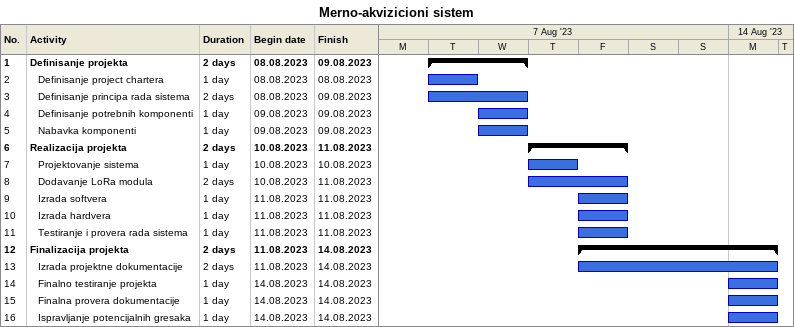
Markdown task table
Merno-akvizicioni sistem

| ID | Level | Task | Duration | Start | Finish |
|---|---|---|---|---|---|
| 1 | 1 | **Definisanje projekta** | 2d | 2023-08-08 | 2023-08-09 |
| 2 | 2 | Definisanje project chartera | 1d | 2023-08-08 | 2023-08-08 |
| 3 | 2 | Definisanje principa rada sistema | 2d | 2023-08-08 | 2023-08-09 |
| 4 | 2 | Definisanje potrebnih komponenti | 1d | 2023-08-09 | 2023-08-09 |
| 5 | 2 | Nabavka komponenti | 1d | 2023-08-09 | 2023-08-09 |
| 6 | 1 | **Realizacija projekta** | 2d | 2023-08-10 | 2023-08-11 |
| 7 | 2 | Projektovanje sistema | 1d | 2023-08-10 | 2023-08-10 |
| 8 | 2 | Dodavanje LoRa modula | 2d | 2023-08-10 | 2023-08-11 |
| 9 | 2 | Izrada softvera | 1d | 2023-08-11 | 2023-08-11 |
| 10 | 2 | Izrada hardvera | 1d | 2023-08-11 | 2023-08-11 |
| 11 | 2 | Testiranje i provera rada sistema | 1d | 2023-08-11 | 2023-08-11 |
| 12 | 1 | **Finalizacija projekta** | 2d | 2023-08-11 | 2023-08-14 |
| 13 | 2 | Izrada projektne dokumentacije | 2d | 2023-08-11 | 2023-08-14 |
| 14 | 2 | Finalno testiranje projekta | 1d | 2023-08-14 | 2023-08-14 |
| 15 | 2 | Finalna provera dokumentacije | 1d | 2023-08-14 | 2023-08-14 |
| 16 | 2 | Ispravljanje potencijalnih gresaka | 1d | 2023-08-14 | 2023-08-14 |
